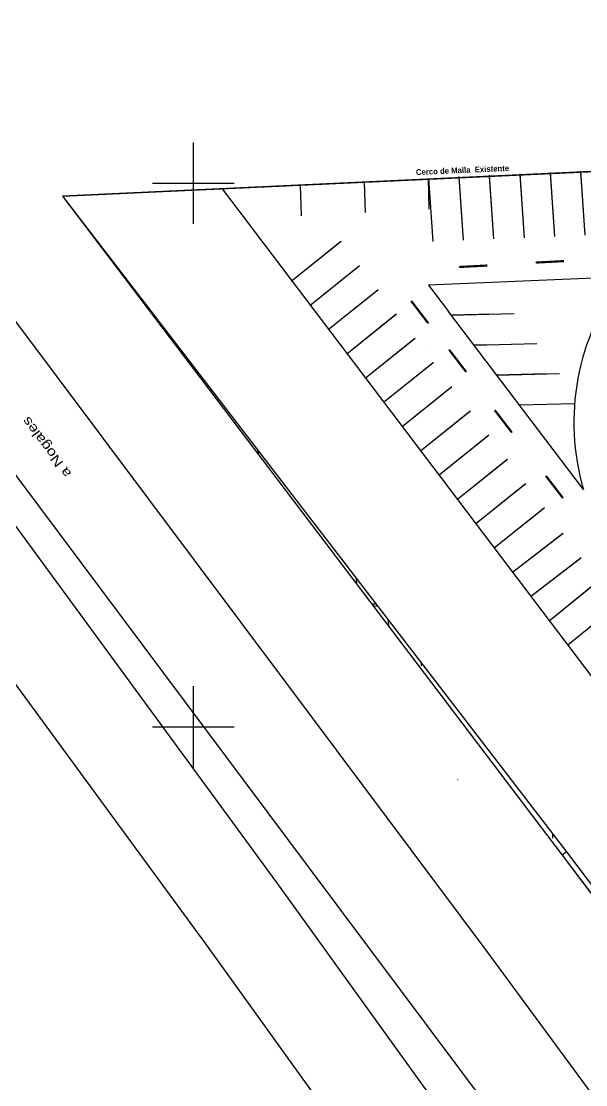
# Model space of a CAD drawing. Header units: millimetres. Extents: x 793 to 3159, y 750 to 2095.
# Drawn here: x 911.2 to 963.1, y 1243 to 1340.8 of the extents above; entities that cross this region are included whole.
import ezdxf

# ---------------------------------------------------------------- set-up
doc = ezdxf.new("R2010")
doc.units = ezdxf.units.MM
for name, color, linetype in [('A-PISOS-HATCH', 8, 'Continuous'), ('barda existente', 240, 'Continuous'), ('cerco de malla', 7, 'Continuous'), ('ESTACIONAMIENTO', 8, 'Continuous'), ('limite de carretera', 9, 'Continuous'), ('LINEAS DE PAVIEMENTOS', 9, 'Continuous'), ('poligono real existente', 210, 'Continuous'), ('RETUTM01', 8, 'Continuous'), ('VERTICES', 210, 'Continuous')]:
    doc.layers.add(name, color=color, linetype=linetype)
doc.styles.get("Standard").update_dxf_attribs({"font": 'arial.ttf'})
doc.styles.add('TEXTOS', font='cityb___.ttf', dxfattribs={"height": 0.25})
doc.styles.add('VERTICES', font='arial.ttf', dxfattribs={"height": 0.5})
doc.linetypes.add('RAYACONTDIAG', pattern='A,0.8,["/",Standard,S=0.08,R=0,X=0.025,Y=-0.04],0', length=0.8)
doc.linetypes.add('RAYACONTX', pattern='A,0.8,["X",Standard,S=0.08,R=0,X=0.025,Y=-0.04],0', length=0.8)

# ---------------------------------------------------------------- blocks, each defined once
blk = doc.blocks.new('A$C6A1540C3')
at = {"layer": 'RETUTM01', "color": 8, "linetype": 'Continuous'}
for p, q in [((3.75, 7.5), (3.75, 0)), ((0, 3.75), (7.5, 3.75))]:
    blk.add_line(p, q, dxfattribs=at)

msp = doc.modelspace()

# ---------------------------------------------------------------- linework, layer by layer
at = {"layer": 'A-PISOS-HATCH'}
for p, q in [((948.66008, 1326.29458, 293.2451), (949.05658, 1320.50117, 293.29932)), ((951.45355, 1326.48577, 293.2451), (951.85484, 1320.62228, 293.29997)), ((951.45834, 1326.41569, 293.24575), (951.85484, 1320.62228, 293.29997)), ((954.25181, 1326.60688, 293.24575), (954.6531, 1320.74339, 293.30063)), ((954.2566, 1326.53681, 293.24641), (954.6531, 1320.74339, 293.30063)), ((957.05007, 1326.72799, 293.24641), (957.45136, 1320.8645, 293.30128)), ((957.05486, 1326.65792, 293.24707), (957.45136, 1320.8645, 293.30128)), ((959.84833, 1326.8491, 293.24707), (960.24963, 1320.98561, 293.30194)), ((959.85313, 1326.77903, 293.24772), (960.24963, 1320.98561, 293.30194)), ((962.64659, 1326.97021, 293.24772), (963.04789, 1321.10672, 293.3026)), ((962.65139, 1326.90014, 293.24838), (963.04789, 1321.10672, 293.3026)), ((940.6426, 1320.51542, 296.05318), (936.05877, 1316.83711, 296.10806)), ((940.58782, 1320.47146, 296.05384), (936.05877, 1316.83711, 296.10806)), ((942.34023, 1318.28764, 296.05384), (937.7564, 1314.60933, 296.10871)), ((942.28545, 1318.24368, 296.05449), (937.7564, 1314.60933, 296.10871)), ((944.03786, 1316.05987, 296.05449), (939.45403, 1312.38155, 296.10937)), ((943.98308, 1316.01591, 296.05515), (939.45403, 1312.38155, 296.10937)), ((945.73549, 1313.83209, 296.05515), (941.15166, 1310.15378, 296.11002)), ((945.68071, 1313.78813, 296.05581), (941.15166, 1310.15378, 296.11002)), ((954.55307, 1313.82704, 293.28229), (950.74898, 1313.73288, 293.31782)), ((947.43312, 1311.60431, 296.05581), (942.84929, 1307.926, 296.11068)), ((947.37834, 1311.56036, 296.05646), (942.84929, 1307.926, 296.11068)), ((948.67859, 1310.88078, 293.3378), (948.67673, 1310.88073, 293.33782)), ((948.67859, 1310.88078, 293.3378), (948.67673, 1310.88073, 293.33782)), ((954.48192, 1311.02442, 293.2836), (952.83519, 1310.98366, 293.29898)), ((949.13075, 1309.37654, 296.05646), (944.54692, 1305.69823, 296.11134)), ((949.07598, 1309.33258, 296.05712), (944.54692, 1305.69823, 296.11134)), ((948.67859, 1308.07992, 293.33845), (948.6758, 1308.07985, 293.33848)), ((948.67859, 1308.07992, 293.33845), (948.6758, 1308.07985, 293.33848)), ((959.45462, 1308.34665, 293.23781), (954.9214, 1308.23445, 293.28015)), ((950.82838, 1307.14876, 296.05712), (946.24455, 1303.47045, 296.11199)), ((950.77361, 1307.1048, 296.05777), (946.24455, 1303.47045, 296.11199)), ((952.52602, 1304.92099, 296.05777), (947.94218, 1301.24268, 296.11265)), ((952.47124, 1304.87703, 296.05843), (947.94218, 1301.24268, 296.11265)), ((954.22365, 1302.69321, 296.05843), (949.63981, 1299.0149, 296.1133)), ((954.16887, 1302.64925, 296.05908), (949.63981, 1299.0149, 296.1133)), ((955.92128, 1300.46544, 296.05908), (951.33744, 1296.78712, 296.11396)), ((955.8665, 1300.42148, 296.05974), (951.33744, 1296.78712, 296.11396)), ((957.61891, 1298.23766, 296.05974), (953.03507, 1294.55935, 296.11462)), ((957.56413, 1298.1937, 296.0604), (953.03507, 1294.55935, 296.11462)), ((959.31654, 1296.00988, 296.0604), (954.7327, 1292.33157, 296.11527)), ((959.26176, 1295.96593, 296.06105), (954.7327, 1292.33157, 296.11527)), ((961.03832, 1293.67324, 296.06105), (956.39154, 1290.07476, 296.11593)), ((960.98279, 1293.63023, 296.06171), (956.39154, 1290.07476, 296.11593)), ((962.69716, 1291.41643, 296.06171), (958.05038, 1287.81796, 296.11658)), ((962.64163, 1291.37342, 296.06236), (958.05038, 1287.81796, 296.11658)), ((964.32137, 1289.31314, 296.06236), (959.76382, 1285.60231, 296.11724)), ((964.2669, 1289.26879, 296.06302), (959.76382, 1285.60231, 296.11724)), ((966.0348, 1287.0975, 296.06302), (961.47725, 1283.38667, 296.11789)), ((965.98034, 1287.05315, 296.06368), (961.47725, 1283.38667, 296.11789))]:
    msp.add_line(p, q, dxfattribs=at)
at = {"layer": 'barda existente', "linetype": 'Continuous', "ltscale": 10}
for p, q in [((961.36096, 1264.36973, 297.117), (960.96143, 1264.06909, 297.117)), ((960.96143, 1264.06909, 297.117), (979.67277, 1239.20305, 296.59254)), ((961.36096, 1264.36973, 297.117), (979.98455, 1239.62028, 296.595))]:
    msp.add_line(p, q, dxfattribs=at)
at = {"layer": 'cerco de malla', "linetype": 'RAYACONTX', "ltscale": 10}
for q in [(976.69776, 1327.5493, 298.243), (961.36096, 1264.36973, 297.117)]:
    msp.add_line((915.03327, 1324.68525, 298.863), q, dxfattribs=at)
at = {"layer": 'Defpoints'}
for p, q in [((948.73745, 1323.49477, 293.24575), (948.66008, 1326.29458, 293.2451)), ((1000.33963, 1232.01001, 296.133), (929.73972, 1325.36394, 297.56792)), ((936.99936, 1322.87555, 293.3555), (936.92199, 1325.67536, 293.35485)), ((942.8684, 1323.18516, 293.30063), (942.79104, 1325.98497, 293.29997)), ((966.54245, 1317.25566, 293.3407), (948.67859, 1316.4825, 293.33651)), ((948.67859, 1316.4825, 296.01823), (950.49795, 1314.06369, 296.01912)), ((962.92056, 1297.6931, 296.02389), (950.49795, 1314.06369, 296.01912)), ((950.74898, 1313.73288, 293.31782), (956.54695, 1313.8764, 293.26367)), ((952.83519, 1310.98366, 293.29898), (958.63316, 1311.12718, 293.24483)), ((954.9214, 1308.23445, 293.28015), (960.71937, 1308.37796, 293.22599)), ((954.9214, 1308.23445, 293.28015), (960.71937, 1308.37796, 293.22599)), ((957.00761, 1305.48523, 293.26131), (962.0959, 1305.61117, 293.21378))]:
    msp.add_line(p, q, dxfattribs=at)
msp.add_arc((984.05692, 1303.89639, 0.3856), 22.02786, 142.6652021, 196.3563816, dxfattribs=at)
at = {"layer": 'ESTACIONAMIENTO'}
for p, q in [((933.04475, 1300.91364, 297.14655), (933.02571, 1301.2603, 297.14979)), ((942.08123, 1288.98725, 296.90825), (942.05265, 1289.50784, 296.91311)), ((945.02545, 1285.10145, 297.14696), (944.99376, 1285.67871, 297.15236)), ((948.02787, 1281.49159, 297.11177), (948.01386, 1281.74675, 297.11415)), ((951.37671, 1271.00785, 296.88983), (951.37583, 1271.02393, 296.88998)), ((960.11125, 1265.65311, 297.11123), (960.09093, 1266.02321, 297.11469))]:
    msp.add_line(p, q, dxfattribs=at)
for points in [[(954.08278, 1318.305, 0.2, 0.2, 0), (951.80635, 1318.18526, 0.5, 0, 0), (951.41567, 1318.16358, 0, 0, 0)], [(961.12708, 1318.71135, 0.2, 0.2, 0), (958.85065, 1318.59162, 0.5, 0, 0), (958.45996, 1318.56993, 0, 0, 0)], [(947.07638, 1315.04475, 0.2, 0.2, 0), (948.46489, 1313.23685, 0.5, 0, 0), (948.70413, 1312.92722, 0, 0, 0)], [(950.55671, 1310.56947, 0.2, 0.2, 0), (951.94523, 1308.76157, 0.5, 0, 0), (952.18446, 1308.45194, 0, 0, 0)], [(954.75741, 1305.00134, 0.2, 0.2, 0), (956.14592, 1303.19343, 0.5, 0, 0), (956.38515, 1302.8838, 0, 0, 0)], [(959.45349, 1298.96671, 0.2, 0.2, 0), (960.842, 1297.1588, 0.5, 0, 0), (961.08123, 1296.84917, 0, 0, 0)]]:
    msp.add_lwpolyline(points, format="xyseb", dxfattribs=at)
at = {"layer": 'limite de carretera'}
for p, q in [((935.64026, 1279.85576, 298.083), (910.27665, 1313.78027, 299.008)), ((937.73173, 1262.87451, 297.957), (902.71667, 1309.75488, 299.148)), ((900.43741, 1308.33449, 299.247), (934.69413, 1261.57587, 298.039)), ((893.5, 1303.25194, 299.247), (927.75671, 1256.49332, 298.039)), ((953.97007, 1255.32534, 297.423), (935.64026, 1279.85576, 298.083)), ((958.67943, 1234.87448, 297.255), (937.73173, 1262.87451, 297.957)), ((934.69413, 1261.57587, 298.039), (956.02945, 1231.95779, 297.321)), ((927.71608, 1256.54925, 298.039), (949.0514, 1226.93117, 297.321)), ((964.46655, 1241.06364, 297.134), (953.97007, 1255.32534, 297.423))]:
    msp.add_line(p, q, dxfattribs=at)
at = {"layer": 'LINEAS DE PAVIEMENTOS'}
for p, q in [((943.45468, 1287.17457, 296.33344), (943.83181, 1287.19149, 296.34052)), ((943.99874, 1286.97416, 296.74941), (943.62131, 1286.95464, 296.74447))]:
    msp.add_line(p, q, dxfattribs=at)
at = {"layer": 'poligono real existente', "linetype": 'RAYACONTDIAG', "elevation": 293.251}
msp.add_lwpolyline([(1369.33465, 1426.06132), (1255.57285, 1420.9017), (1202.17198, 1418.58763), (1011.17738, 1410.77698), (917.45278, 1406.2733), (976.69776, 1327.5493), (915.03327, 1324.68525), (960.96143, 1264.06909), (979.67277, 1239.20305), (1021.60152, 1183.08387), (1047.83437, 1149.10084), (1055.37166, 1138.42562), (1109.5674, 1067.16951)], dxfattribs=at)

# ---------------------------------------------------------------- block references
at = {"layer": 'poligono real existente'}
for p in [(923.30715, 1322.1269), (923.30715, 1272.1269), (923.30715, 1272.1269)]:
    msp.add_blockref('A$C6A1540C3', p, dxfattribs=at)

# ---------------------------------------------------------------- texts
at = {"layer": 'VERTICES', "style": 'TEXTOS'}
msp.add_text('Cerco de Malla  Existente', height=0.53125, rotation=2.5714484, dxfattribs=at).set_placement((947.52961, 1326.62044, -101.46063))
at = {"layer": 'VERTICES', "color": 0, "style": 'VERTICES', "width": 1.221414}
msp.add_text('a Nogales', height=0.864, rotation=126.7932652, dxfattribs=at).set_placement((915.89044, 1299.18189))

doc.saveas('drawing.dxf')
